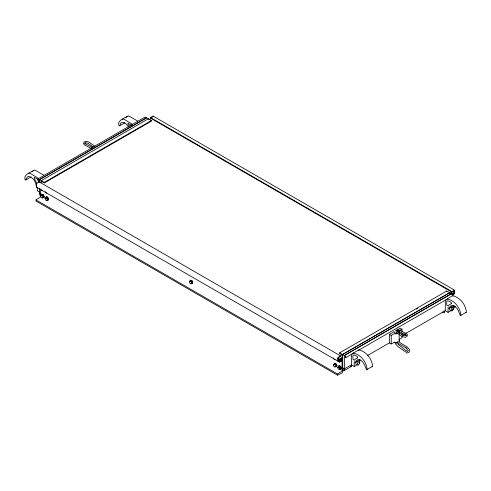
<?xml version="1.0" encoding="UTF-8"?>
<svg xmlns="http://www.w3.org/2000/svg" width="491" height="491" viewBox="0 0 491 491"><rect width="100%" height="100%" fill="white"/><g stroke="black" fill="none" stroke-linecap="round" stroke-linejoin="round"><path stroke-width="0.74" d="M41.189 182.603L41.189 181.142L44.319 182.947L151.406 121.124L151.406 120.559L145.121 117.042L38.028 178.871L37.948 179.835L38.218 180.191L39.544 179.43M39.212 179.847L38.893 180.025L38.691 179.368M38.218 180.191L38.427 179.473L39.305 179.976L39.433 181.277M356.349 361.775L355.791 362.867L355.791 363.868L356.349 364.316M450.155 307.618L449.596 308.71L449.596 309.711L450.155 310.159M351.513 354.146L351.513 364.936L354.25 366.513L354.25 361.775L355.398 362.438L356.153 360.977A7.052 4.075 60 0 1 359.191 359.707C363.825 361.014 364.911 366.041 366.501 369.754L372.632 366.372C371.847 358.743 366.538 351.691 358.853 349.862L353.379 353.023L352.833 354.054L352.513 353.514M445.312 299.989L445.312 310.778L448.05 312.356L448.05 307.618L449.197 308.28L449.952 306.82A7.052 4.075 60 0 1 452.99 305.549C457.624 306.857 458.717 311.883 460.306 315.596L466.432 312.215C465.646 304.586 460.337 297.534 452.653 295.711L447.178 298.866L446.632 299.897L446.319 299.357M358.51 350.47L358.853 349.862M40.624 195.97L42.195 194.583L43.312 195.228L43.871 196.67L43.312 197.462L42.3 198.051L41.183 197.407L40.624 195.97L41.637 195.381M42.3 198.051L43.871 196.67M45.019 198.505L46.596 197.124L47.713 197.769L48.271 199.205L47.713 200.003L46.694 200.592L45.577 199.947L45.019 198.505L46.037 197.916M46.694 200.592L48.271 199.205M189.336 281.736L190.913 280.349L192.03 280.993L192.589 282.435L192.03 283.227L191.011 283.816L189.894 283.172L189.336 281.736L190.913 280.349M191.011 283.816L192.589 282.435M333.266 364.923L334.837 363.536L335.954 364.181L336.513 365.623L335.954 366.415L334.942 367.01L333.825 366.366L333.266 364.923L334.279 364.334M334.942 367.01L336.513 365.623M337.845 360.498L338.219 361.456L339.336 362.1L340.914 360.713L340.539 359.756M340.914 360.713L339.336 362.1M337.661 367.464L339.238 366.077L340.355 366.722L340.914 368.164L340.355 368.956L339.336 369.545L338.219 368.901L337.661 367.464L338.68 366.869M339.336 369.545L340.914 368.164M399.14 332.972L399.251 331.437M399.226 331.499L399.14 341.546L397.379 342.43L393.985 342.387L391.235 343.976L389.424 342.933L389.424 334.359L394.156 331.628L394.893 333.101L397.28 333.217M366.918 369.821L367.158 369.533C366.372 361.904 361.069 354.852 353.379 353.023M460.724 315.664L460.963 315.375C460.171 307.747 454.869 300.695 447.178 298.866M43.822 175.201L34.818 169.996C31.663 171.733 22.555 174.845 25.225 179.939L25.894 179.737L27.201 177.012L28.361 176.521L29.791 176.68L32.541 178.337A7.052 4.075 60 0 1 35.573 183.112L36.328 185.445M137.621 121.05L128.624 115.845C125.463 117.582 116.355 120.694 119.025 125.782L119.694 125.579L121.001 122.854L122.161 122.363L123.597 122.523L126.34 124.18A7.052 4.075 60 0 1 128.556 127.077M92.271 147.484L91.878 147.171L91.357 148.528L84.427 144.876L83.55 143.814L84.065 141.973L85.815 141.316L88.497 141.838L94.935 146.398M338.324 357.767L338.189 360.142L342.135 357.939L342.718 358.504M38.028 178.871L44.319 182.382L151.406 120.559M41.667 194.7L42.152 194.209L42.944 194.368L44.227 196.185L44.227 197.143L43.546 197.75L42.754 197.591M46.062 197.241L46.553 196.744L47.345 196.903L48.627 198.72L48.627 199.684L47.94 200.291L47.148 200.132M334.303 363.659L334.794 363.162L335.586 363.322L336.869 365.138L336.869 366.102L336.188 366.709L335.39 366.55M340.779 361.689L341.27 360.228L340.779 359.167M338.508 366.311L338.999 365.813L339.79 365.973L341.073 367.79L341.073 368.753M338.704 366.194L339.195 365.697L339.987 365.856L341.27 367.673L341.27 368.637L340.582 369.244L339.79 369.085M32.05 171.721L33.811 170.309M125.849 117.564L127.617 116.152M452.898 295.95L452.8 294.545L446.681 291.034L339.594 352.863L339.594 353.428L342.718 355.232L342.718 370.122M41.183 195.173L42.3 195.817L43.312 195.228M45.577 197.713L46.694 198.358L47.713 197.769M189.894 280.938L191.011 281.582L192.03 280.993M333.825 364.132L334.942 364.776L335.954 364.181M338.219 366.667L339.336 367.311L340.355 366.722M25.642 180.019L31.117 176.858M119.448 125.862L124.917 122.707L124.499 122.621M146.686 117.736L39.593 179.565L146.637 117.785M340.57 356.472L340.57 355.907L39.041 181.823L36.297 183.622L36.297 187.028L337.826 361.112L342.049 359.105L341.982 371.159L337.52 374.025L35.99 199.935L35.99 201.071L337.52 375.155L342.135 372.945L343.504 369.674M150.43 117.509L451.959 291.599L451.959 292.163L150.43 118.073L150.43 117.509L153.174 116.14L454.703 290.23L454.703 293.636L453.162 294.741M41.305 180.627L148.442 118.754M150.989 117.748L152.676 116.778M40.023 182.597L42.011 181.443M148.877 119.749L151.535 118.214M35.99 199.935L40.452 197.075L40.704 189.023M416.276 309.152L417.596 308.391M339.594 352.863L342.558 354.477L449.646 292.654M342.558 354.477L449.695 292.753M340.57 355.907L337.826 357.706L337.826 361.112M451.959 291.599L454.703 290.23M342.786 355.091L338.139 357.779L338.139 359.805L342.786 357.123M449.652 293.397L454.341 290.862L454.341 293.084L452.303 294.336M342.601 354.582L344.314 355.496L451.407 293.667M344.314 355.496L451.45 293.765M451.64 294.281L453.635 293.127L453.635 291.095M343.909 368.575L343.123 368.52L342.718 367.673L343.013 368.397L344.479 368.833L344.608 356.245L345.48 356.748L345.689 357.706L352.961 353.508M358.915 350.077L446.828 299.314M389.424 334.359L391.235 335.402L393.985 333.812L397.771 333.757M399.226 330.787L401.982 329.197L401.982 331.339M355.398 362.438L360.259 359.627M449.197 308.28L454.065 305.476M344.479 368.833L351.752 364.635M367.618 355.478L389.431 342.884M402.651 335.249L445.619 310.441M453.702 306.949L455.01 306.194L455.01 307.323L453.709 308.078M344.087 370.68L351.409 366.452M354.25 366.513L357.896 364.408M448.05 312.356L451.094 310.6M452.309 309.901L453.524 309.201L453.524 305.813M122.142 119.313L123.149 119L124.389 119.399L132.147 124.205M28.343 173.47L29.35 173.157L30.589 173.556L38.347 178.362M41.078 193.89L40.366 193.755L40.004 193.116M36.297 187.028L36.696 187.01M397.28 331.1L395.445 330.885L400.171 328.154L401.982 329.197M39.624 192.902L39.433 194.006A1.105 0.638 60 0 0 40.213 195.363M451.008 306.949L451.763 307.016L452.058 307.789M357.209 361.106L357.957 361.173M465.775 312.436L466.192 312.509M371.975 366.593L372.393 366.66M191.465 283.356L192.257 283.516L192.748 283.025L192.257 280.999L190.674 280.085L190.183 281.539M339.79 361.64L340.582 361.799L341.073 361.302L340.582 359.283M339.987 368.974L340.779 369.134M40.894 193.97L39.433 192.718L39.433 188.139M405.854 334.997L399.048 331.462L398.729 331.032L399.122 330.216L399.686 330.136L406.628 333.751L407.524 334.825L406.873 336.648L405.173 337.286L402.546 336.771L396.274 332.413M91.878 147.171L85.06 143.581L85.538 143.937L85.011 143.298L85.281 142.783L84.875 143.237L85.95 142.838L87.932 143.225L93.4 147.104M443.962 310.809L444.472 311.177L444.533 312.356A1.105 0.638 60 0 1 443.754 312.81L442.483 312.073M344.363 355.594L345.879 356.601L345.689 357.706M41.183 189.962L42.3 190.606M46.694 193.147L45.577 192.503L45.209 191.539M334.942 359.559L333.825 358.915L333.45 357.957M39.667 192.11L37.476 190.846L37.476 187.464M342.43 369.84L343.7 370.576A1.105 0.638 60 0 0 344.479 370.122L344.283 368.79M399.545 342.442L407.174 346.922L409.316 349.273L409.819 350.506L408.966 352.458L407.192 353.047C403.074 349.702 396.642 347.106 394.512 342.043M396.66 330.959L402.994 335.365L405.069 335.77L406.217 335.341L405.719 335.691L405.989 335.175L405.462 334.537M351.317 364.733L351.513 366.065A1.105 0.638 60 0 1 350.734 366.513M131.613 125.395L128.065 123.241L127.979 124.168L129.354 126.218M396.292 342.902C400.091 345.695 403.614 348.984 407.444 351.562L408.267 350.58L406.131 347.904L406.45 348.144L398.772 343.639L397.102 341.711M397.998 331.308L398.195 332.689M153.174 116.14L153.358 116.496M339.52 360.345L339.895 361.308M339.336 367.311L339.895 368.753M334.942 364.776L335.5 366.212M191.011 281.582L191.57 283.025M46.694 198.358L47.253 199.8M42.3 195.817L42.858 197.259M36.935 183.566L34.174 178.325L34.266 177.398L37.365 179.049L38.844 181.645M399.3 341.319L399.226 339.361L401.982 337.771L401.982 336.341M446.681 291.034L446.681 291.599M401.982 332.769L401.982 334.911M391.235 335.402L391.235 343.976M359.725 359.971L359.725 363.352M337.52 374.025L337.52 375.155M336.673 366.212L336.673 365.249L335.39 363.432L334.598 363.272L334.107 364.733M48.431 199.794L48.431 198.837L47.148 197.02L46.357 196.854L45.866 198.315M44.319 182.382L44.319 182.947M44.037 197.259L44.037 196.296L42.754 194.479L41.962 194.319L41.471 195.774M39.041 181.823L39.041 182.382M357.675 357.258L357.552 357.804L355.208 359.124L354.582 360.222L352.992 359.418L352.882 355.736L353.913 354.827L357.11 356.429L357.675 357.258M451.475 303.1L451.352 303.653L449.007 304.966L448.381 306.065L446.798 305.261L446.681 301.578L447.718 300.676L450.91 302.272L451.475 303.1M359.664 362.757L358.614 364.807L357.761 365.126L357.202 364.678L357.761 362.585L358.614 361.916L359.369 361.984L359.664 362.757M453.463 308.6L452.414 310.65L451.56 310.969L451.002 310.527L451.56 308.434L452.414 307.765L453.168 307.832L453.463 308.6M398.238 330.173L397.747 330.615L396.863 330.486L396.808 329.958L397.655 329.768L398.238 330.173"/></g></svg>
